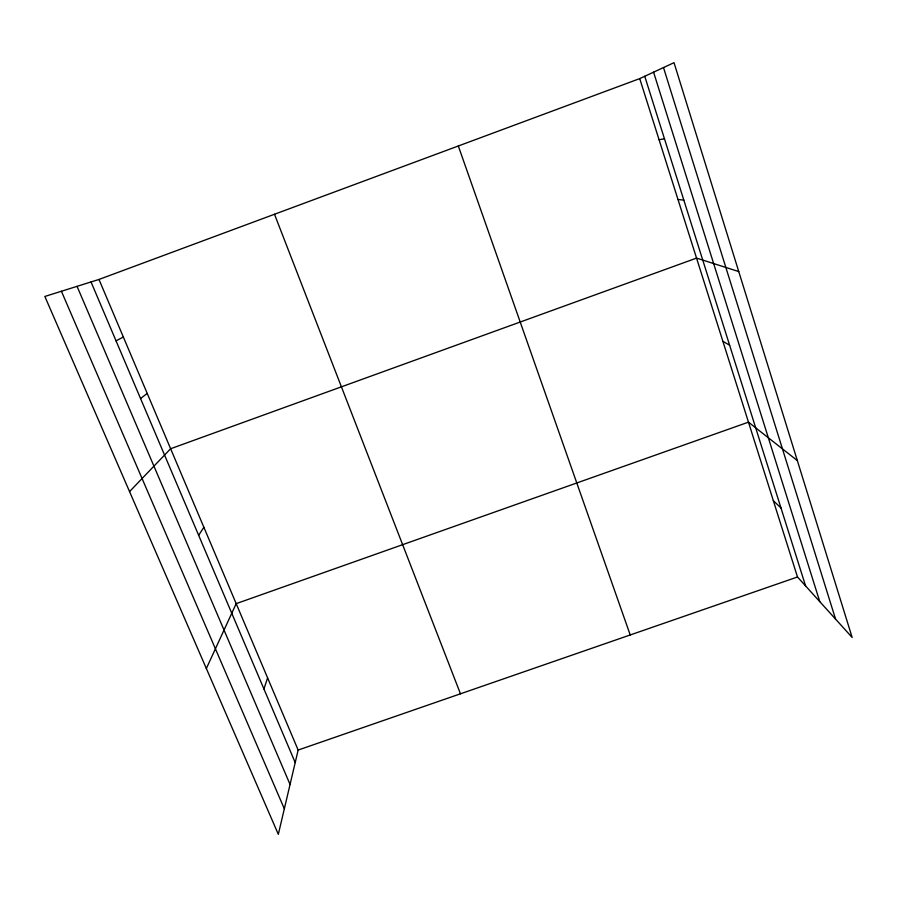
<?xml version="1.0" encoding="UTF-8"?>
<svg xmlns="http://www.w3.org/2000/svg" width="897" height="897" viewBox="0 0 897 897"><rect width="100%" height="100%" fill="white"/><g stroke="black" fill="none" stroke-linecap="round" stroke-linejoin="round"><path stroke-width="1.35" d="M98.984 279.449L298.152 750.06L278.328 834.322L44.85 296.459L98.984 279.449L639.718 78.611L674.017 62.678L852.15 637.453L797.5 576.984L639.718 78.611M263.931 688.974L267.598 677.874M206.344 668.512L236.18 603.647L748.479 422.151L797.343 460.598M198.652 535.307L203.866 527.301M129.549 491.59L170.621 448.735L696.554 258.112L738.758 271.567M140.56 398.548L147.22 393.447M116.049 340.849L123.349 337.025M298.152 750.06L797.5 576.984M659.06 139.697L664.486 138.856M677.997 199.515L683.828 200.109M722.892 341.331L729.62 345.21M773.337 500.661L781.007 508.027M61.411 291.256L284.327 808.791M77.052 286.345L290.056 784.471M91.023 281.95L295.203 762.585M274.493 214.26L460.464 693.807M458.322 145.987L630.221 634.964M644.741 76.279L805.596 585.943M653.577 72.175L819.768 601.618M663.5 67.567L835.556 619.087"/></g></svg>
